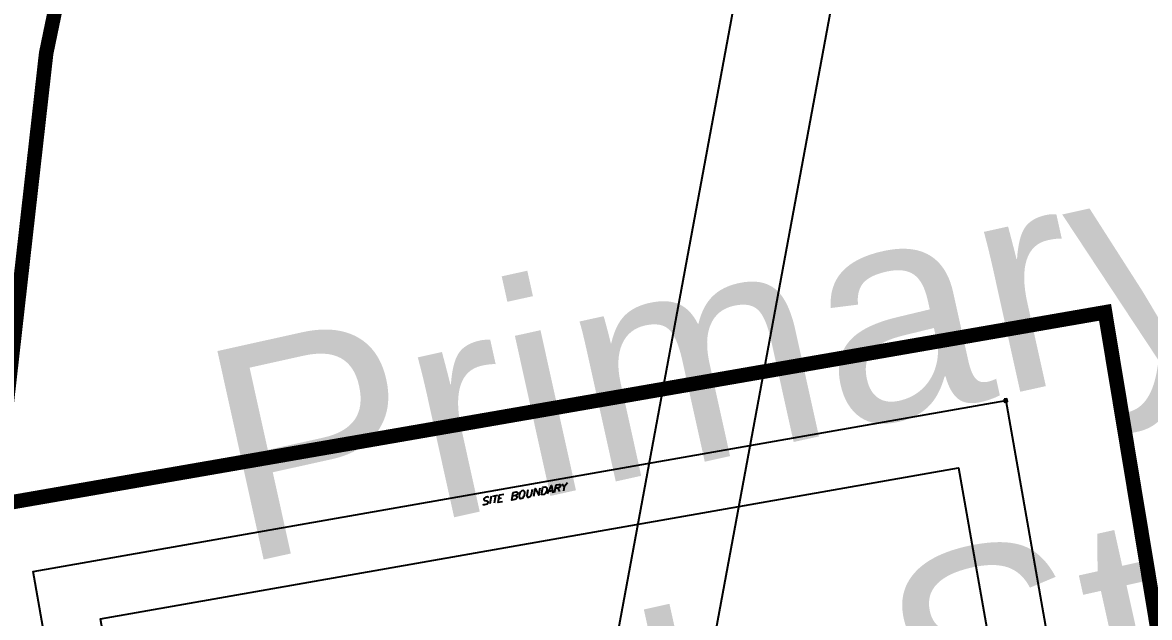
# Model space of a CAD drawing. Header units: millimetres. Extents: x 111502 to 977541, y 8702 to 1044108.
# Drawn here: x 489298.94 to 489337.73, y 241128.62 to 241149.09 of the extents above; entities that cross this region are included whole.
import ezdxf

# ---------------------------------------------------------------- set-up
doc = ezdxf.new("R2010")
doc.units = ezdxf.units.MM
doc.header["$LTSCALE"] = 0.25
doc.linetypes.add('DASHED2', pattern=[9.525, 6.35, -3.175])
for name, color, linetype in [('E HVSS As Laid HV', 10, 'Continuous'), ('Proposed Primary Substation - OPTION 2$0$0 Fence & Boundary', 7, 'Continuous'), ('X HVSS Site Background', 8, 'Continuous'), ('X HVSS Site Outline', 210, 'Continuous'), ('Z-z-Xref-Primary Substation', 7, 'Continuous')]:
    doc.layers.add(name, color=color, linetype=linetype)
doc.layers.add('Proposed Primary Substation - OPTION 2$0$PDF_Geometry', color=7, linetype='Continuous', true_color=0x50525a)
doc.styles.add('Proposed Employment Area - 11-089-MP013-01a$0$2500T70R', font='arial.ttf', dxfattribs={"height": 17500})
doc.styles.add('Proposed Employment Area - 11-089-MP013-01a$0$Standard', font='txt')

# ---------------------------------------------------------------- blocks, each defined once
blk = doc.blocks.new('Proposed Commercial Boundary - 09.02.22')
at = {"layer": 'X HVSS Site Outline', "const_width": 500}
blk.add_lwpolyline([(489361208, 241253874, 0.209921), (489297996, 241132483), (489336202, 241139118), (489342225, 241102707), (489344015, 241091274), (489351613, 241093241), (489360502, 241095847), (489369182, 241098069), (489379928, 241101176), (489389329, 241104094), (489399070, 241107367), (489407728, 241110426), (489417249, 241113802), (489427113, 241118321), (489435861, 241121924), (489444571, 241125636), (489451576, 241128914), (489457790, 241132200), (489465307, 241136071), (489474439, 241140552), (489483268, 241145694), (489491363, 241151227)], format="xyb", dxfattribs=at)
blk = doc.blocks.new('Proposed Primary Substation - OPTION 2')
at = {"layer": 'Proposed Primary Substation - OPTION 2$0$0 Fence & Boundary', "color": 4}
blk.add_lwpolyline([(489332724, 241136128), (489332742, 241136029), (489332840, 241136047), (489332823, 241136145)], close=True, dxfattribs=at)
at = {"layer": 'Proposed Primary Substation - OPTION 2$0$0 Fence & Boundary', "color": 4, "flags": 128}
for points in [[(489332724, 241136128), (489332840, 241136047)], [(489332823, 241136145), (489332742, 241136029)]]:
    blk.add_lwpolyline(points, dxfattribs=at)
at = {"layer": 'Proposed Primary Substation - OPTION 2$0$PDF_Geometry', "color": 7, "lineweight": 25}
for points in [[(489317008, 241132873), (489317148, 241133152), (489317196, 241132906)], [(489317254, 241132917), (489317303, 241133179), (489317407, 241133197), (489317438, 241133190), (489317449, 241133179), (489317457, 241133154), (489317453, 241133132), (489317436, 241133103), (489317422, 241133088), (489317386, 241133073), (489317277, 241133054)], [(489317511, 241133216), (489317586, 241133108), (489317559, 241132970)], [(489317699, 241133249), (489317586, 241133108)], [(489314986, 241132732), (489314965, 241132754), (489314934, 241132762), (489314884, 241132753), (489314849, 241132734), (489314820, 241132703), (489314815, 241132681), (489314824, 241132656), (489314834, 241132645), (489314853, 241132636), (489314919, 241132626), (489314942, 241132617), (489314953, 241132606), (489314957, 241132581), (489314951, 241132545), (489314926, 241132515), (489314886, 241132500), (489314840, 241132491), (489314805, 241132494), (489314788, 241132517)], [(489315072, 241132786), (489315027, 241132524)], [(489315130, 241132796), (489315297, 241132826)], [(489315213, 241132811), (489315169, 241132549)], [(489315461, 241132601), (489315307, 241132574), (489315355, 241132836), (489315505, 241132862)], [(489315905, 241132812), (489315941, 241132806), (489315951, 241132795), (489315956, 241132770), (489315949, 241132734), (489315933, 241132705), (489315922, 241132691), (489315882, 241132675), (489315778, 241132657), (489315822, 241132918), (489315931, 241132937), (489315962, 241132930), (489315973, 241132919), (489315981, 241132895), (489315976, 241132872), (489315960, 241132844), (489315946, 241132828), (489315905, 241132812), (489315801, 241132794)], [(489316327, 241133007), (489316296, 241132817), (489316302, 241132783), (489316319, 241132760), (489316353, 241132758), (489316374, 241132762), (489316415, 241132777), (489316439, 241132807), (489316458, 241132845), (489316494, 241133036)], [(489316541, 241132791), (489316585, 241133052), (489316704, 241132820), (489316752, 241133082)], [(489317061, 241132964), (489317178, 241132985)], [(489317361, 241133069), (489317421, 241132946)], [(489315334, 241132712), (489315426, 241132728)]]:
    blk.add_lwpolyline(points, dxfattribs=at)
for points in [[(489316127, 241132972), (489316104, 241132955), (489316075, 241132924), (489316058, 241132899), (489316039, 241132857), (489316029, 241132795), (489316035, 241132762), (489316043, 241132738), (489316060, 241132715), (489316082, 241132710), (489316128, 241132718), (489316156, 241132732), (489316185, 241132763), (489316197, 241132791), (489316216, 241132828), (489316227, 241132891), (489316224, 241132929), (489316217, 241132949), (489316196, 241132971), (489316177, 241132981)], [(489316800, 241132837), (489316844, 241133098), (489316927, 241133113), (489316959, 241133105), (489316980, 241133083), (489316990, 241133025), (489316979, 241132963), (489316960, 241132925), (489316944, 241132896), (489316919, 241132866), (489316879, 241132850)]]:
    blk.add_lwpolyline(points, close=True, dxfattribs=at)
at = {"layer": 'X HVSS Site Background'}
blk.add_lwpolyline([(489306816, 241099023), (489301614, 241128569), (489331159, 241133771), (489336362, 241104225)], close=True, dxfattribs=at)
blk.add_arc((489301077, 241131859), 15335, 180.9824, 279.4794, dxfattribs=at)
at = {"layer": 'X HVSS Site Outline', "flags": 128}
blk.add_lwpolyline([(489305193, 241096707), (489299297, 241130192), (489332782, 241136087), (489338678, 241102602)], close=True, dxfattribs=at)
blk = doc.blocks.new('commercial background')
at = {"layer": 'X HVSS Site Background', "insert": (792.137, 666.676), "char_height": 7.35, "attachment_point": 1, "rotation": 12.499, "style": 'Proposed Employment Area - 11-089-MP013-01a$0$2500T70R'}
blk.add_mtext_dynamic_manual_height_columns('Primary\\PSub Stn', width=39.71919, gutter_width=36.75, heights=[0], dxfattribs=at)
at = {"layer": 'X HVSS Site Background', "style": 'Proposed Employment Area - 11-089-MP013-01a$0$Standard'}
for p, rotation in [((485.879, 899.504), 95.9302), ((729.369, 850.694), 240.5366), ((319.531, 839.474), 95.9302), ((520.898, 756.599), 330.4683), ((1582.144, 507.489), 240.4683), ((1846.745, 293.104), 209.3143), ((1096.498, 265.372), 60.4683)]:
    blk.add_attdef('NOOFPARKINGSPACES', p, '', height=0.3, rotation=rotation, dxfattribs=at)
blk = doc.blocks.new('OS MAP 060722')
at = {"layer": 'X HVSS Site Background', "flags": 128}
for points in [[(505.203, 1982.043), (522.693, 2076.522), (522.693, 2076.522), (551.063, 2262.572), (551.063, 2262.572), (552.073, 2272.472), (552.073, 2272.472), (552.285, 2278.094)], [(521.655, 2052.825), (504.633, 1960.862), (504.633, 1960.862), (504.803, 1960.072), (504.803, 1960.072), (505.403, 1958.872)]]:
    blk.add_lwpolyline(points, dxfattribs=at)

msp = doc.modelspace()

# ---------------------------------------------------------------- linework, layer by layer
at = {"lineweight": 0}
msp.add_circle((488727.819, 239008.333), 11388.418, dxfattribs=at)

# ---------------------------------------------------------------- block references
at = {"layer": 'E HVSS As Laid HV', "linetype": 'DASHED2', "lineweight": 0}
msp.add_blockref('OS MAP 060722', (488810.577, 239126.308), dxfattribs=at)
at = {"layer": 'X HVSS Site Background', "lineweight": 0}
msp.add_blockref('commercial background', (488512.685, 240470.927), dxfattribs=at)
at = {"layer": 'X HVSS Site Outline', "lineweight": 0, "xscale": 0.001, "yscale": 0.001, "zscale": 0.001}
msp.add_blockref('Proposed Commercial Boundary - 09.02.22', (0, 0), dxfattribs=at)
at = {"layer": 'Z-z-Xref-Primary Substation', "lineweight": 0, "xscale": 0.001, "yscale": 0.001, "zscale": 0.001}
msp.add_blockref('Proposed Primary Substation - OPTION 2', (0, 0), dxfattribs=at)

doc.saveas('drawing.dxf')
